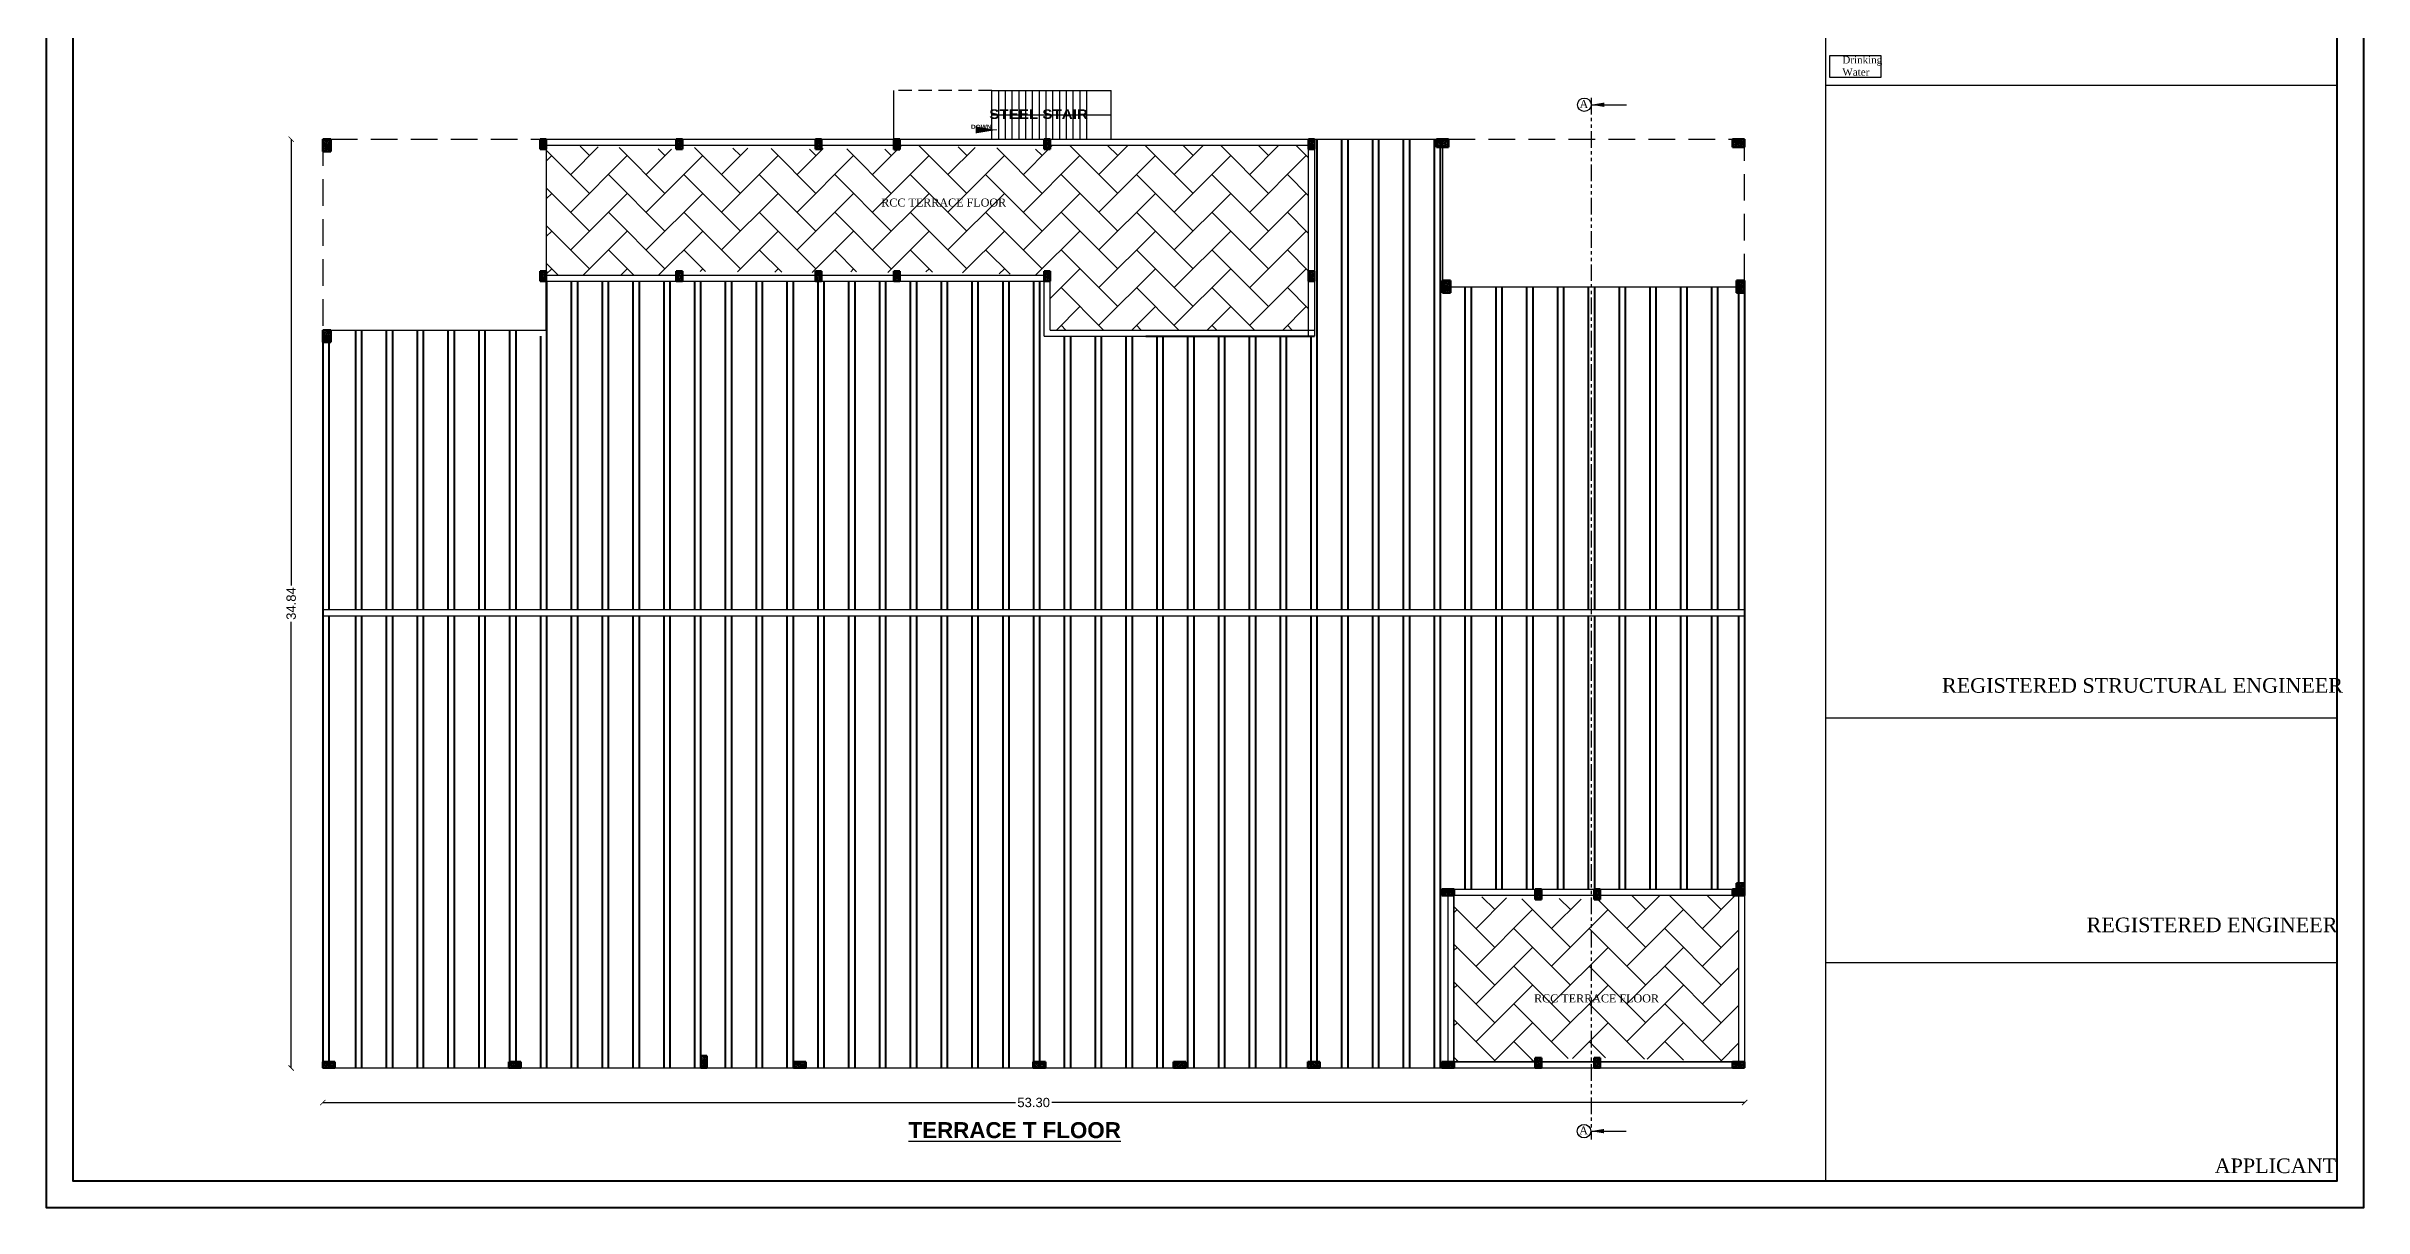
# Model space of a CAD drawing. Header units: metres. Extents: x 7359 to 7957, y 2407 to 2751.
# Drawn here: x 7762.9 to 7849.7, y 2443.1 to 2486.7 of the extents above; entities that cross this region are included whole.
import ezdxf
from ezdxf.enums import TextEntityAlignment as Align

# ---------------------------------------------------------------- set-up
doc = ezdxf.new("R2010")
doc.units = ezdxf.units.M
doc.header["$MEASUREMENT"] = 0
doc.linetypes.add('DASHED2', pattern=[0.375, 0.25, -0.125])
doc.linetypes.add('PHANTOM2', pattern=[1.25, 0.625, -0.125, 0.125, -0.125, 0.125, -0.125])
doc.layers.add('col', color=50, linetype='Continuous', lineweight=50)
doc.layers.add('Text', color=7, linetype='Continuous', lineweight=9)
doc.layers.add('DIM', color=41, linetype='Continuous')
doc.layers.add('Grid Lines', color=8, linetype='Continuous')
doc.styles.add('SASI', font='romans.shx', dxfattribs={"height": 2})
doc.styles.get("Standard").update_dxf_attribs({"font": 'arial.ttf', "height": 0.35})
doc.styles.add('TI', font='ariblk.ttf', dxfattribs={"height": 9})
doc.dimstyles.new('Copy(2) of Standard', dxfattribs={"dimtxt": 0.3, "dimasz": 0.2, "dimexe": 0.18, "dimexo": 0.0625, "dimgap": 0.09, "dimtad": 0, "dimzin": 0, "dimdsep": 46, "dimtxsty": 'Standard', "dimblk": 'ARCHTICK', "dimcen": 0.09, "dimse1": 1, "dimse2": 1, "dimclrd": 251, "dimclrt": 1, "dimadec": 0, "dimazin": 0, "dimtfac": 1, "dimtofl": 0, "dimtmove": 0, "dimatfit": 3, "dimfxl": 0, "dimtolj": 1, "dimtzin": 0, "dimarcsym": 0})
doc.dimstyles.new('SASI', dxfattribs={"dimtxt": 4, "dimasz": 0.796875, "dimexe": 0, "dimexo": 0, "dimgap": 1, "dimtad": 1, "dimdec": 1, "dimzin": 3, "dimdsep": 46, "dimlunit": 4, "dimtxsty": 'SASI', "dimblk": 'SASI', "dimcen": 0.09, "dimse1": 1, "dimse2": 1, "dimclrd": 256, "dimclre": 256, "dimclrt": 4, "dimadec": 0, "dimazin": 0, "dimtfac": 1, "dimtdec": 1, "dimtofl": 0, "dimtmove": 0, "dimatfit": 3, "dimfxl": 0, "dimtolj": 1, "dimtzin": 0, "dimlwd": 0, "dimlwe": 5, "dimarcsym": 0})
pattern_1 = [(45, (-5171.6834, -1336.4887), (0, 1.41421356), [3, -1]), (135, (-5170.9763, -1335.7816), (1e-16, 1.41421356), [3, -1])]
pattern_2 = [(50, (0, 0), (1.434520365, -0.12550427), [0.15, -1.65]), (355, (0, 0), (-0.277502667, 1.504384267), [0.12, -1.32]), (100.4514, (0.1195, -0.0105), (1.157018763, 1.378879084), [0.12748038, -1.402284224]), (46.1842, (0, 0.4), (2.134482097, -0.33103803), [0.225, -2.475]), (96.6356, (0.1779, 0.3724), (1.86932541, 1.94823574), [0.191220576, -2.103426]), (351.1842, (0, 0.4), (1.86932389, 1.9482372), [0.18, -1.98]), (21, (0.2, 0.3), (1.193814104, -0.805237781), [0.15, -1.65]), (326, (0.2, 0.3), (0.486630664, 1.45030009), [0.12, -1.32]), (71.4514, (0.2995, 0.2329), (1.680445257, 0.645060993), [0.12748038, -1.402284224]), (37.5, (0, 0), (0.0243197106, 0.6657877077), [0, -1.304, 0, -1.34, 0, -1.325]), (7.5, (0, 0), (0.526139075, 0.788823424), [0, -0.764, 0, -1.274, 0, -0.505]), (327.5, (-0.446, 0), (1.0676448723, -0.0451097435), [0, -0.5, 0, -1.56, 0, -2.07]), (317.5, (-0.646, 0), (1.166372339, 0.200209965), [0, -0.65, 0, -1.036, 0, -1.47])]

# ---------------------------------------------------------------- blocks, each defined once
blk = doc.blocks.new('A$C758114C4')
at = {"layer": 'DIM'}
blk.add_line((0, 2.79), (5.59, 2.79), dxfattribs=at)
at = {"layer": 'DIM', "const_width": 0.219}
for points in [[(2.79, 5.59), (2.79, 0)], [(0.74, 0.9), (4.85, 4.69)]]:
    blk.add_lwpolyline(points, dxfattribs=at)
blk = doc.blocks.new('SASI')
at = {"layer": 'Text'}
blk.add_blockref('A$C758114C4', (-2.79, -2.79), dxfattribs=at)
blk = doc.blocks.new('HYHYHY')
at = {"layer": 'Grid Lines', "ltscale": 10}
h = blk.add_hatch(dxfattribs=at)
h.set_pattern_fill('AR-CONC', color=256, scale=0.2, style=0)
h.set_pattern_definition(pattern_2)
h.paths.add_polyline_path([(102189.4, -26447.3), (102180.4, -26447.3), (102180.4, -26465.3), (102189.4, -26465.3)])
at = {"layer": 'col', "ltscale": 10}
for p, q in [((102180.4, -26447.3), (102189.4, -26447.3)), ((102180.4, -26465.3), (102180.4, -26447.3)), ((102189.4, -26465.3), (102180.4, -26465.3)), ((102189.4, -26447.3), (102189.4, -26465.3))]:
    blk.add_line(p, q, dxfattribs=at)
blk = doc.blocks.new('BH')
at = {"layer": 'Grid Lines', "ltscale": 10}
h = blk.add_hatch(dxfattribs=at)
h.set_pattern_fill('AR-CONC', color=256, scale=0.2, style=0)
h.set_pattern_definition(pattern_2)
h.paths.add_polyline_path([(102359.5, -25291.1), (102350.5, -25291.1), (102350.5, -25306.1), (102359.5, -25306.1)])
at = {"layer": 'col', "ltscale": 10}
for p, q in [((102350.5, -25291.1), (102359.5, -25291.1)), ((102350.5, -25306.1), (102350.5, -25291.1)), ((102359.5, -25306.1), (102350.5, -25306.1)), ((102359.5, -25291.1), (102359.5, -25306.1))]:
    blk.add_line(p, q, dxfattribs=at)
blk = doc.blocks.new('DDF')
at = {"layer": 'Grid Lines', "ltscale": 10}
h = blk.add_hatch(dxfattribs=at)
h.set_pattern_fill('AR-CONC', color=256, scale=0.2, style=0)
h.set_pattern_definition([(50, (-951.191, -188.8332), (1.434520365, -0.12550427), [0.15, -1.65]), (355, (-951.191, -188.8332), (-0.277502667, 1.504384267), [0.12, -1.32]), (100.4514, (-951.0714, -188.8436), (1.157018763, 1.378879084), [0.12748038, -1.402284224]), (46.1842, (-951.191, -188.4332), (2.134482097, -0.33103803), [0.225, -2.475]), (96.6356, (-951.013, -188.4608), (1.86932541, 1.94823574), [0.191220576, -2.103426]), (351.1842, (-951.191, -188.4332), (1.86932389, 1.9482372), [0.18, -1.98]), (21, (-950.991, -188.5332), (1.193814104, -0.805237781), [0.15, -1.65]), (326, (-950.991, -188.5332), (0.486630664, 1.45030009), [0.12, -1.32]), (71.4514, (-950.8915, -188.6003), (1.680445257, 0.645060993), [0.12748038, -1.402284224]), (37.5, (-951.191, -188.8332), (0.0243197106, 0.6657877077), [0, -1.304, 0, -1.34, 0, -1.325]), (7.5, (-951.191, -188.8332), (0.526139075, 0.788823424), [0, -0.764, 0, -1.274, 0, -0.505]), (327.5, (-951.637, -188.8332), (1.0676448723, -0.0451097435), [0, -0.5, 0, -1.56, 0, -2.07]), (317.5, (-951.837, -188.8332), (1.166372339, 0.200209965), [0, -0.65, 0, -1.036, 0, -1.47])])
h.paths.add_polyline_path([(101845.2, -25573.2), (101833.2, -25573.2), (101833.2, -25582.2), (101845.2, -25582.2)])
h.paths.add_polyline_path([(101845.2, -25564.2), (101833.2, -25564.2), (101833.2, -25573.2), (101845.2, -25573.2)])
at = {"layer": 'col', "ltscale": 10}
for p, q in [((101833.2, -25564.2), (101845.2, -25564.2)), ((101833.2, -25582.2), (101833.2, -25564.2)), ((101845.2, -25582.2), (101833.2, -25582.2)), ((101845.2, -25564.2), (101845.2, -25582.2))]:
    blk.add_line(p, q, dxfattribs=at)
blk = doc.blocks.new('_ArchTick')
at = {"color": 0, "linetype": 'ByBlock', "const_width": 0.15}
blk.add_lwpolyline([(-0.5, -0.5), (0.5, 0.5)], dxfattribs=at)
blk = doc.blocks.new('*D384')
at = {"color": 251, "lineweight": -2}
for p, q in [((7772.037, 2483.215), (7772.037, 2466.474)), ((7772.037, 2448.373), (7772.037, 2465.114))]:
    blk.add_line(p, q, dxfattribs=at)
at = {"layer": 'Defpoints', "color": 0}
for p in [(7773.218, 2483.215), (7772.037, 2448.373), (7773.218, 2448.373)]:
    blk.add_point(p, dxfattribs=at)
at = {"color": 251, "lineweight": -2, "xscale": 0.2, "yscale": 0.2, "zscale": 0.2}
for p, rotation in [((7772.037, 2483.215), 90), ((7772.037, 2448.373), 270)]:
    blk.add_blockref('_ArchTick', p, dxfattribs=dict(at, rotation=rotation))
at = {"color": 1, "insert": (7772.037, 2465.794), "char_height": 0.35, "attachment_point": 5, "rotation": 90}
blk.add_mtext('\\A1;34.84', dxfattribs=at)
blk = doc.blocks.new('*D385')
at = {"color": 251, "lineweight": -2}
for p, q in [((7773.218, 2447.076), (7799.19, 2447.076)), ((7826.522, 2447.076), (7800.55, 2447.076))]:
    blk.add_line(p, q, dxfattribs=at)
at = {"layer": 'Defpoints', "color": 0}
for p in [(7773.218, 2448.373), (7826.522, 2448.373), (7826.522, 2447.076)]:
    blk.add_point(p, dxfattribs=at)
at = {"color": 251, "lineweight": -2, "xscale": 0.2, "yscale": 0.2, "zscale": 0.2, "rotation": 180}
blk.add_blockref('_ArchTick', (7773.218, 2447.076), dxfattribs=at)
at = {"color": 251, "lineweight": -2, "xscale": 0.2, "yscale": 0.2, "zscale": 0.2}
blk.add_blockref('_ArchTick', (7826.522, 2447.076), dxfattribs=at)
at = {"color": 1, "insert": (7799.87, 2447.076), "char_height": 0.35, "attachment_point": 5}
blk.add_mtext('\\A1;53.30', dxfattribs=at)
blk = doc.blocks.new('A$C4F610507')
blk.add_lwpolyline([(0, 0.03), (4.11, 0.03), (4.11, 1.74), (0, 1.74)], close=True)

msp = doc.modelspace()

# ---------------------------------------------------------------- hatches: boundary and pattern name
h = msp.add_hatch()
h.set_pattern_fill('AR-HBONE', color=256, scale=0.25)
h.set_pattern_definition(pattern_1)
h.paths.add_polyline_path([(7791.69262, 2478.26299), (7791.92117, 2478.26299), (7794.62571, 2478.2136), (7794.62571, 2478.26299), (7794.85426, 2478.26299), (7800.26335, 2478.11063), (7800.26335, 2478.26299), (7800.49335, 2478.26299), (7800.49335, 2476.0551), (7810.16586, 2476.0551), (7810.16586, 2482.98642), (7800.4919, 2482.98642), (7800.4919, 2482.83405), (7800.26335, 2482.83405), (7794.85426, 2482.98642), (7794.85426, 2482.83338), (7794.62571, 2482.83338), (7791.92117, 2482.86515), (7791.92117, 2482.83405), (7791.69262, 2482.83405), (7786.70255, 2482.90937), (7786.70255, 2482.83405), (7786.47399, 2482.83405), (7781.5982, 2482.98642), (7781.5982, 2482.83405), (7781.5982, 2478.11063), (7786.47399, 2478.11063), (7786.47399, 2478.26299), (7786.70255, 2478.26299), (7791.69262, 2478.20693)])
h.paths.add_polyline_path([(7794.0204, 2480.51598), (7798.86311, 2480.51598), (7798.86311, 2481.15653), (7794.0204, 2481.15653)], flags=24)
h = msp.add_hatch()
h.set_pattern_fill('AR-HBONE', color=256, scale=0.25)
h.set_pattern_definition(pattern_1)
h.paths.add_polyline_path([(7821.11244, 2454.84903), (7821.11244, 2454.69666), (7820.88389, 2454.69666), (7818.9031, 2454.75407), (7818.9031, 2454.69666), (7818.67455, 2454.69666), (7815.62718, 2454.84903), (7815.62718, 2448.60192), (7818.67455, 2448.60192), (7818.67455, 2448.75429), (7818.9031, 2448.75429), (7820.88389, 2448.71344), (7820.88389, 2448.75429), (7821.11244, 2448.75429), (7826.29297, 2448.60192), (7826.29297, 2454.84903)])
h.paths.add_polyline_path([(7818.49387, 2450.66228), (7823.33659, 2450.66228), (7823.33659, 2451.30283), (7818.49387, 2451.30283)], flags=24)

# ---------------------------------------------------------------- linework, layer by layer
for p, q in [((7829.5488, 2525.13212), (7829.5488, 2444.13212)), ((7829.5488, 2525.13212), (7829.5488, 2454.84326)), ((7829.5488, 2485.23846), (7848.72809, 2485.23846)), ((7773.21793, 2483.21497), (7773.44648, 2483.21497)), ((7781.36965, 2483.21497), (7794.85425, 2483.21497)), ((7781.5982, 2482.98642), (7794.85425, 2482.98642)), ((7781.5982, 2482.98642), (7781.5982, 2478.11063)), ((7794.85425, 2483.21497), (7800.4919, 2483.21497)), ((7794.85425, 2483.21497), (7794.85425, 2482.98642)), ((7794.85425, 2482.98642), (7800.26335, 2482.98642)), ((7810.16586, 2482.98642), (7810.16586, 2475.8251)), ((7810.1673, 2483.21497), (7815.42402, 2483.21497)), ((7810.39586, 2482.98642), (7810.39586, 2475.8251)), ((7815.19547, 2482.98642), (7815.19547, 2477.67891)), ((7815.42402, 2483.21497), (7815.42402, 2482.98642)), ((7781.5982, 2478.11063), (7800.26335, 2478.11063)), ((7781.5982, 2477.88207), (7800.26335, 2477.88207)), ((7781.5982, 2476.05365), (7781.5982, 2477.88207)), ((7800.26335, 2475.8251), (7800.26335, 2477.88207)), ((7800.49335, 2476.0551), (7800.49335, 2477.88207)), ((7815.19547, 2477.67891), (7826.52153, 2477.67891)), ((7826.52153, 2477.90747), (7826.52153, 2477.67891)), ((7773.21793, 2476.05365), (7781.5982, 2476.05365)), ((7800.26335, 2475.8251), (7810.39586, 2475.8251)), ((7800.49335, 2476.0551), (7810.39586, 2476.0551)), ((7773.21793, 2465.56706), (7826.52153, 2465.56706)), ((7773.21793, 2465.33706), (7826.52153, 2465.33706)), ((7829.5488, 2461.50954), (7848.72809, 2461.50954)), ((7815.62718, 2455.07903), (7818.65094, 2455.07903)), ((7818.87949, 2455.07903), (7826.52153, 2455.07903)), ((7826.52153, 2455.07758), (7826.52153, 2454.84903)), ((7815.39862, 2454.84903), (7815.39862, 2448.37336)), ((7815.62718, 2454.84903), (7818.65094, 2454.84903)), ((7815.62718, 2454.84903), (7815.62718, 2448.60192)), ((7818.87949, 2454.84903), (7826.52153, 2454.84903)), ((7826.29297, 2454.84903), (7826.29297, 2448.60192)), ((7826.29297, 2454.84903), (7826.52153, 2454.84903)), ((7826.29297, 2454.84903), (7826.52153, 2454.84903)), ((7826.52153, 2454.84903), (7826.52153, 2448.37336)), ((7815.62718, 2453.68722), (7815.62718, 2453.43962)), ((7829.5488, 2452.33115), (7848.72809, 2452.33115)), ((7815.39862, 2448.37336), (7826.52153, 2448.37336)), ((7815.62718, 2448.60192), (7818.67455, 2448.60192)), ((7818.9031, 2448.60192), (7820.88389, 2448.60192)), ((7821.11244, 2448.60192), (7826.29297, 2448.60192))]:
    msp.add_line(p, q)
at = {"linetype": 'DASHED2', "ltscale": 2}
for p in [(7798.30795, 2485.04339), (7794.62571, 2483.21497)]:
    msp.add_line(p, (7794.62571, 2485.04339), dxfattribs=at)
at = {"linetype": 'Continuous', "ltscale": 4}
for p, q in [((7794.62571, 2483.21497), (7794.62571, 2484.99261)), ((7798.30795, 2485.04339), (7802.77743, 2485.04339)), ((7798.30795, 2484.12918), (7798.30795, 2485.04339)), ((7798.5619, 2484.12918), (7798.5619, 2485.04339)), ((7798.81585, 2484.12918), (7798.81585, 2485.04339)), ((7799.06979, 2484.12918), (7799.06979, 2485.04339)), ((7799.32374, 2484.12918), (7799.32374, 2485.04339)), ((7799.57769, 2484.12918), (7799.57769, 2485.04339)), ((7799.83164, 2484.12918), (7799.83164, 2485.04339)), ((7800.08558, 2484.12918), (7800.08558, 2485.04339)), ((7800.33953, 2484.12918), (7800.33953, 2485.04339)), ((7800.59348, 2484.12918), (7800.59348, 2485.04339)), ((7800.84743, 2484.12918), (7800.84743, 2485.04339)), ((7801.10137, 2484.12918), (7801.10137, 2485.04339)), ((7801.35532, 2484.12918), (7801.35532, 2485.04339)), ((7801.60927, 2484.12918), (7801.60927, 2485.04339)), ((7801.86322, 2484.12918), (7801.86322, 2485.04339)), ((7802.77743, 2483.21522), (7802.77743, 2485.04339)), ((7798.30795, 2484.12918), (7802.77743, 2484.12918)), ((7798.30795, 2483.21497), (7798.30795, 2484.12918)), ((7798.5619, 2483.21497), (7798.5619, 2484.12918)), ((7798.81585, 2483.21497), (7798.81585, 2484.12918)), ((7799.06979, 2483.21497), (7799.06979, 2484.12918)), ((7799.32374, 2483.21497), (7799.32374, 2484.12918)), ((7799.57769, 2483.21497), (7799.57769, 2484.12918)), ((7799.83164, 2483.21497), (7799.83164, 2484.12918)), ((7800.08558, 2483.21497), (7800.08558, 2484.12918)), ((7800.33953, 2483.21497), (7800.33953, 2484.12918)), ((7800.59348, 2483.21497), (7800.59348, 2484.12918)), ((7800.84743, 2483.21497), (7800.84743, 2484.12918)), ((7801.10137, 2483.21497), (7801.10137, 2484.12918)), ((7801.35532, 2483.21497), (7801.35532, 2484.12918)), ((7801.60927, 2483.21497), (7801.60927, 2484.12918)), ((7801.86322, 2483.21497), (7801.86322, 2484.12918)), ((7794.85426, 2483.21473), (7794.85425, 2483.21473)), ((7800.4919, 2483.21497), (7810.1673, 2483.21497)), ((7800.4919, 2482.98642), (7810.1673, 2482.98642)), ((7773.21793, 2448.37336), (7815.39862, 2448.37336))]:
    msp.add_line(p, q, dxfattribs=at)
at = {"linetype": 'PHANTOM2'}
msp.add_line((7820.76485, 2484.76883), (7820.76485, 2445.69444), dxfattribs=at)
at = {"linetype": 'DASHED2', "ltscale": 4}
for p, q in [((7773.21793, 2483.21497), (7773.21793, 2475.8251)), ((7773.52267, 2483.21497), (7781.36965, 2483.21497)), ((7815.42402, 2483.21497), (7826.52153, 2483.21497)), ((7826.52153, 2477.90747), (7826.52153, 2483.21497))]:
    msp.add_line(p, q, dxfattribs=at)
at = {"lineweight": 40}
for p, q in [((7810.49108, 2483.21497), (7810.49108, 2465.56706)), ((7811.41634, 2483.21497), (7811.41634, 2465.56706)), ((7811.64634, 2483.21497), (7811.64634, 2465.56706)), ((7812.57161, 2483.21497), (7812.57161, 2465.56706)), ((7812.80161, 2483.21497), (7812.80161, 2465.56706)), ((7813.72687, 2483.21497), (7813.72687, 2465.56706)), ((7813.95687, 2483.21497), (7813.95687, 2465.56706)), ((7814.88213, 2483.21497), (7814.88213, 2465.56706)), ((7815.11213, 2483.21497), (7815.11213, 2465.56706)), ((7781.60951, 2477.88207), (7781.60951, 2465.56706)), ((7782.53477, 2477.88207), (7782.53477, 2465.56706)), ((7782.76477, 2477.88207), (7782.76477, 2465.56706)), ((7783.69003, 2477.88207), (7783.69003, 2465.56706)), ((7783.92003, 2477.88207), (7783.92003, 2465.56706)), ((7784.8453, 2477.88207), (7784.8453, 2465.56706)), ((7785.0753, 2477.88207), (7785.0753, 2465.56706)), ((7786.00056, 2477.88207), (7786.00056, 2465.56706)), ((7786.23056, 2477.88207), (7786.23056, 2465.56706)), ((7787.15582, 2477.88207), (7787.15582, 2465.56706)), ((7787.38582, 2477.88207), (7787.38582, 2465.56706)), ((7788.31108, 2477.88207), (7788.31108, 2465.56706)), ((7788.54108, 2477.88207), (7788.54108, 2465.56706)), ((7789.46635, 2477.88207), (7789.46635, 2465.56706)), ((7789.69635, 2477.88207), (7789.69635, 2465.56706)), ((7790.62161, 2477.88207), (7790.62161, 2465.56706)), ((7790.85161, 2477.88207), (7790.85161, 2465.56706)), ((7791.77687, 2477.88207), (7791.77687, 2465.56706)), ((7792.00687, 2477.88207), (7792.00687, 2465.56706)), ((7792.93214, 2477.88207), (7792.93214, 2465.56706)), ((7793.16214, 2477.88207), (7793.16214, 2465.56706)), ((7794.0874, 2477.88207), (7794.0874, 2465.56706)), ((7794.3174, 2477.88207), (7794.3174, 2465.56706)), ((7795.24266, 2477.88207), (7795.24266, 2465.56706)), ((7795.47266, 2477.88207), (7795.47266, 2465.56706)), ((7796.39793, 2477.88207), (7796.39793, 2465.56706)), ((7796.62793, 2477.88207), (7796.62793, 2465.56706)), ((7797.55319, 2477.88207), (7797.55319, 2465.56706)), ((7797.78319, 2477.88207), (7797.78319, 2465.56706)), ((7798.70845, 2477.88207), (7798.70845, 2465.56706)), ((7798.93845, 2477.88207), (7798.93845, 2465.56706)), ((7799.86371, 2477.88207), (7799.86371, 2465.56706)), ((7800.09371, 2477.88207), (7800.09371, 2465.56706)), ((7816.03739, 2477.67891), (7816.03739, 2465.56706)), ((7816.26739, 2477.67891), (7816.26739, 2465.56706)), ((7817.19266, 2477.67891), (7817.19266, 2465.56706)), ((7817.42266, 2477.67891), (7817.42266, 2465.56706)), ((7818.34792, 2477.67891), (7818.34792, 2465.56706)), ((7818.57792, 2477.67891), (7818.57792, 2465.56706)), ((7819.50318, 2477.67891), (7819.50318, 2465.56706)), ((7819.73318, 2477.67891), (7819.73318, 2465.56706)), ((7820.65845, 2477.67891), (7820.65845, 2465.56706)), ((7820.88845, 2477.67891), (7820.88845, 2465.56706)), ((7821.81371, 2477.67891), (7821.81371, 2465.56706)), ((7822.04371, 2477.67891), (7822.04371, 2465.56706)), ((7822.96897, 2477.67891), (7822.96897, 2465.56706)), ((7823.19897, 2477.67891), (7823.19897, 2465.56706)), ((7824.12423, 2477.67891), (7824.12423, 2465.56706)), ((7824.35423, 2477.67891), (7824.35423, 2465.56706)), ((7825.2795, 2477.67891), (7825.2795, 2465.56706)), ((7825.5095, 2477.67891), (7825.5095, 2465.56706)), ((7826.29153, 2477.67891), (7826.29153, 2465.56706)), ((7826.52153, 2477.67891), (7826.52153, 2455.07758)), ((7773.21793, 2475.8251), (7773.21793, 2455.07903)), ((7773.44793, 2475.8251), (7773.44793, 2465.56706)), ((7774.44793, 2476.05365), (7774.44793, 2465.56706)), ((7774.67793, 2476.05365), (7774.67793, 2465.56706)), ((7775.60319, 2476.05365), (7775.60319, 2465.56706)), ((7775.83319, 2476.05365), (7775.83319, 2465.56706)), ((7776.75846, 2476.05365), (7776.75846, 2465.56706)), ((7776.98846, 2476.05365), (7776.98846, 2465.56706)), ((7777.91372, 2476.05365), (7777.91372, 2465.56706)), ((7778.14372, 2476.05365), (7778.14372, 2465.56706)), ((7779.06898, 2476.05365), (7779.06898, 2465.56706)), ((7779.29898, 2476.05365), (7779.29898, 2465.56706)), ((7780.22424, 2476.05365), (7780.22424, 2465.56706)), ((7780.45424, 2476.05365), (7780.45424, 2465.56706)), ((7781.37951, 2475.8251), (7781.37951, 2465.56706)), ((7801.01898, 2475.8251), (7801.01898, 2465.56706)), ((7801.24898, 2475.8251), (7801.24898, 2465.56706)), ((7802.17424, 2475.8251), (7802.17424, 2465.56706)), ((7802.40424, 2475.8251), (7802.40424, 2465.56706)), ((7803.3295, 2475.8251), (7803.3295, 2465.56706)), ((7803.5595, 2475.8251), (7803.5595, 2465.56706)), ((7804.07256, 2475.8251), (7810.39586, 2475.8251)), ((7804.48477, 2475.8251), (7804.48477, 2465.56706)), ((7804.71477, 2475.8251), (7804.71477, 2465.56706)), ((7805.64003, 2475.8251), (7805.64003, 2465.56706)), ((7805.87003, 2475.8251), (7805.87003, 2465.56706)), ((7806.79529, 2475.8251), (7806.79529, 2465.56706)), ((7807.02529, 2475.8251), (7807.02529, 2465.56706)), ((7807.95055, 2475.8251), (7807.95055, 2465.56706)), ((7808.18055, 2475.8251), (7808.18055, 2465.56706)), ((7809.10582, 2475.8251), (7809.10582, 2465.56706)), ((7809.33582, 2475.8251), (7809.33582, 2465.56706)), ((7810.26108, 2475.8251), (7810.26108, 2465.56706)), ((7773.44793, 2465.33706), (7773.44793, 2448.37336)), ((7774.44793, 2465.33706), (7774.44793, 2448.37336)), ((7774.67793, 2465.33706), (7774.67793, 2448.37336)), ((7775.60319, 2465.33706), (7775.60319, 2448.37336)), ((7775.83319, 2465.33706), (7775.83319, 2448.37336)), ((7776.75846, 2465.33706), (7776.75846, 2448.37336)), ((7776.98846, 2465.33706), (7776.98846, 2448.37336)), ((7777.91372, 2465.33706), (7777.91372, 2448.37336)), ((7778.14372, 2465.33706), (7778.14372, 2448.37336)), ((7779.06898, 2465.33706), (7779.06898, 2448.37336)), ((7779.29898, 2465.33706), (7779.29898, 2448.37336)), ((7780.22424, 2465.33706), (7780.22424, 2448.37336)), ((7780.45424, 2465.33706), (7780.45424, 2448.37336)), ((7781.37951, 2465.33706), (7781.37951, 2448.37336)), ((7781.60951, 2465.33706), (7781.60951, 2448.37336)), ((7782.53477, 2465.33706), (7782.53477, 2448.37336)), ((7782.76477, 2465.33706), (7782.76477, 2448.37336)), ((7783.69003, 2465.33706), (7783.69003, 2448.37336)), ((7783.92003, 2465.33706), (7783.92003, 2448.37336)), ((7784.8453, 2465.33706), (7784.8453, 2448.37336)), ((7785.0753, 2465.33706), (7785.0753, 2448.37336)), ((7786.00056, 2465.33706), (7786.00056, 2448.37336)), ((7786.23056, 2465.33706), (7786.23056, 2448.37336)), ((7787.15582, 2465.33706), (7787.15582, 2448.37336)), ((7787.38582, 2465.33706), (7787.38582, 2448.37336)), ((7788.31108, 2465.33706), (7788.31108, 2448.37336)), ((7788.54108, 2465.33706), (7788.54108, 2448.37336)), ((7789.46635, 2465.33706), (7789.46635, 2448.37336)), ((7789.69635, 2465.33706), (7789.69635, 2448.37336)), ((7790.62161, 2465.33706), (7790.62161, 2448.37336)), ((7790.85161, 2465.33706), (7790.85161, 2448.37336)), ((7791.77687, 2465.33706), (7791.77687, 2448.37336)), ((7792.00687, 2465.33706), (7792.00687, 2448.37336)), ((7792.93214, 2465.33706), (7792.93214, 2448.37336)), ((7793.16214, 2465.33706), (7793.16214, 2448.37336)), ((7794.0874, 2465.33706), (7794.0874, 2448.37336)), ((7794.3174, 2465.33706), (7794.3174, 2448.37336)), ((7795.24266, 2465.33706), (7795.24266, 2448.37336)), ((7795.47266, 2465.33706), (7795.47266, 2448.37336)), ((7796.39793, 2465.33706), (7796.39793, 2448.37336)), ((7796.62793, 2465.33706), (7796.62793, 2448.37336)), ((7797.55319, 2465.33706), (7797.55319, 2448.37336)), ((7797.78319, 2465.33706), (7797.78319, 2448.37336)), ((7798.70845, 2465.33706), (7798.70845, 2448.37336)), ((7798.93845, 2465.33706), (7798.93845, 2448.37336)), ((7799.86371, 2465.33706), (7799.86371, 2448.37336)), ((7800.09371, 2465.33706), (7800.09371, 2448.37336)), ((7801.01898, 2465.33706), (7801.01898, 2448.37336)), ((7801.24898, 2465.33706), (7801.24898, 2448.37336)), ((7802.17424, 2465.33706), (7802.17424, 2448.37336)), ((7802.40424, 2465.33706), (7802.40424, 2448.37336)), ((7803.3295, 2465.33706), (7803.3295, 2448.37336)), ((7803.5595, 2465.33706), (7803.5595, 2448.37336)), ((7804.48477, 2465.33706), (7804.48477, 2448.37336)), ((7804.71477, 2465.33706), (7804.71477, 2448.37336)), ((7805.64003, 2465.33706), (7805.64003, 2448.37336)), ((7805.87003, 2465.33706), (7805.87003, 2448.37336)), ((7806.79529, 2465.33706), (7806.79529, 2448.37336)), ((7807.02529, 2465.33706), (7807.02529, 2448.37336)), ((7807.95055, 2465.33706), (7807.95055, 2448.37336)), ((7808.18055, 2465.33706), (7808.18055, 2448.37336)), ((7809.10582, 2465.33706), (7809.10582, 2448.37336)), ((7809.33582, 2465.33706), (7809.33582, 2448.37336)), ((7810.26108, 2465.33706), (7810.26108, 2448.37336)), ((7810.49108, 2465.33706), (7810.49108, 2448.37336)), ((7811.41634, 2465.33706), (7811.41634, 2448.37336)), ((7811.64634, 2465.33706), (7811.64634, 2448.37336)), ((7812.57161, 2465.33706), (7812.57161, 2448.37336)), ((7812.80161, 2465.33706), (7812.80161, 2448.37336)), ((7813.72687, 2465.33706), (7813.72687, 2448.37336)), ((7813.95687, 2465.33706), (7813.95687, 2448.37336)), ((7814.88213, 2465.33706), (7814.88213, 2448.37336)), ((7815.11213, 2465.33706), (7815.11213, 2448.37336)), ((7816.03739, 2465.33706), (7816.03739, 2455.07903)), ((7816.26739, 2465.33706), (7816.26739, 2455.07903)), ((7817.19266, 2465.33706), (7817.19266, 2455.07903)), ((7817.42266, 2465.33706), (7817.42266, 2455.07903)), ((7818.34792, 2465.33706), (7818.34792, 2455.07903)), ((7818.57792, 2465.33706), (7818.57792, 2455.07903)), ((7819.50318, 2465.33706), (7819.50318, 2455.07903)), ((7819.73318, 2465.33706), (7819.73318, 2455.07903)), ((7820.65845, 2465.33706), (7820.65845, 2455.07903)), ((7820.88845, 2465.33706), (7820.88845, 2455.07903)), ((7821.81371, 2465.33706), (7821.81371, 2455.07903)), ((7822.04371, 2465.33706), (7822.04371, 2455.07903)), ((7822.96897, 2465.33706), (7822.96897, 2455.07903)), ((7823.19897, 2465.33706), (7823.19897, 2455.07903)), ((7824.12423, 2465.33706), (7824.12423, 2455.07903)), ((7824.35423, 2465.33706), (7824.35423, 2455.07903)), ((7825.2795, 2465.33706), (7825.2795, 2455.07903)), ((7825.5095, 2465.33706), (7825.5095, 2455.07903)), ((7826.29153, 2465.33706), (7826.29153, 2455.07758)), ((7773.21793, 2455.07758), (7773.21793, 2448.37192))]:
    msp.add_line(p, q, dxfattribs=at)
for points in [[(7849.72809, 2526.13212), (7849.72809, 2443.13212), (7762.85815, 2443.13212), (7762.85815, 2526.13212)], [(7848.72809, 2525.13212), (7848.72809, 2444.13212), (7763.85815, 2444.13212), (7763.85815, 2525.13212)]]:
    msp.add_lwpolyline(points, close=True, dxfattribs=at)
msp.add_lwpolyline([(7815.62718, 2454.84903), (7826.29297, 2454.84903), (7826.29297, 2448.60192), (7815.62718, 2448.60192)], close=True)
for centre in [(7820.51198, 2484.50513), (7820.50098, 2446.00364)]:
    msp.add_circle(centre, 0.25287)

# ---------------------------------------------------------------- block references
for name, p, xscale, yscale, zscale, rotation in [('A$C4F610507', (7831.63638, 2486.35549), 0.4709200907946979, 0.4709200907946979, 0.4709200907946979, 180), ('DDF', (8464.61974, 5069.2447), 0.0253947581084112, 0.0253947581084112, 0.0253947581084112, 270), ('DDF', (8475.71725, 5069.2447), 0.0253947581084112, 0.0253947581084112, 0.0253947581084112, 270), ('DDF', (10359.55239, 1826.40082), 0.0253947581084112, 0.0253947581084112, 0.0253947581084112, 180), ('HYHYHY', (8487.25071, 5049.92398), 0.0253947581084112, 0.0253947581084112, 0.0253947581084112, 270), ('HYHYHY', (8498.14506, 5049.92398), 0.0253947581084112, 0.0253947581084112, 0.0253947581084112, 270), ('HYHYHY', (8445.2997, 5043.45297), 0.0253948036308471, 0.0253948036308471, 0.0253948036308471, 270), ('HYHYHY', (8452.27057, 5043.45297), 0.0253948036308471, 0.0253948036308471, 0.0253948036308471, 270), ('HYHYHY', (10382.46776, 1776.74863), 0.0253948036308471, 0.0253948036308471, 0.0253948036308471, 180), ('HYHYHY', (8462.94909, 5043.45298), 0.0253948036308471, 0.0253948036308471, 0.0253948036308471, 270), ('HYHYHY', (8471.93885, 5043.45298), 0.0253948036308471, 0.0253948036308471, 0.0253948036308471, 270), ('HYHYHY', (8477.19557, 5043.45297), 0.0253948036308471, 0.0253948036308471, 0.0253948036308471, 270), ('HYHYHY', (8482.22374, 5043.45297), 0.0253948036308471, 0.0253948036308471, 0.0253948036308471, 270), ('HYHYHY', (8487.25071, 5043.44832), 0.0253947581084112, 0.0253947581084112, 0.0253947581084112, 270), ('HYHYHY', (8487.25191, 5043.45297), 0.0253948036308471, 0.0253948036308471, 0.0253948036308471, 270), ('HYHYHY', (8498.14506, 5043.44832), 0.0253947581084112, 0.0253947581084112, 0.0253947581084112, 270)]:
    msp.add_blockref(name, p, dxfattribs=dict(xscale=xscale, yscale=yscale, zscale=zscale, rotation=rotation))
at = {"xscale": 0.0253947581084112, "yscale": 0.0253947581084112, "zscale": 0.0253947581084112}
for name, p in [('DDF', (5187.18821, 3132.4107)), ('BH', (5182.20321, 3125.47562)), ('BH', (5187.30755, 3125.47562)), ('BH', (5192.52618, 3125.47562)), ('BH', (5195.45927, 3125.47495)), ('BH', (5201.09691, 3125.47562)), ('BH', (5211.00086, 3125.47562)), ('BH', (5182.20321, 3120.52364)), ('BH', (5187.30755, 3120.52364)), ('BH', (5192.52618, 3120.52364)), ('BH', (5195.45927, 3120.52364)), ('BH', (5201.09691, 3120.52364)), ('BH', (5211.00086, 3120.52364)), ('DDF', (5229.16574, 3127.10319)), ('DDF', (5240.18707, 3127.10319)), ('BH', (5219.50811, 3097.33823)), ('BH', (5221.71745, 3097.33823)), ('DDF', (5240.18707, 3104.5044)), ('BH', (5219.50811, 3091.01494)), ('BH', (5221.71745, 3091.01494))]:
    msp.add_blockref(name, p, dxfattribs=at)

# ---------------------------------------------------------------- texts
at = {"style": 'TI'}
for s, height, p in [('DOWN', 0.152369, (7797.90659, 2483.60225)), ('STEEL STAIR', 0.3555266, (7800.05392, 2483.97541))]:
    msp.add_text(s, height=height, dxfattribs=at).set_placement(p, align=Align.CENTER)
at = {"attachment_point": 1}
for s, width, insert, char_height in [('{\\fTimes New Roman|b0|i0|c0|p18;Drinking \\PWater}', 0.9708327, (7830.1868, 2486.3273), 0.2739898), ('{\\fTimes New Roman|b0|i0|c0|p18;REGISTERED STRUCTURAL ENGINEER}', 14.7112476, (7833.92039, 2462.99658), 0.5479797), ('{\\fTimes New Roman|b0|i0|c0|p18;REGISTERED ENGINEER}', 9.20419, (7839.34355, 2454.01394), 0.5479797), ('{\\fTimes New Roman|b0|i0|c0|p18;APPLICANT}', 4.1512532, (7844.1425, 2444.97738), 0.5479797)]:
    msp.add_mtext_dynamic_manual_height_columns(s, width=width, gutter_width=0.9133, heights=[0], dxfattribs=dict(at, insert=insert, char_height=char_height))
at = {"char_height": 0.3, "attachment_point": 2, "style": 'TI'}
for s, insert, width in [('{\\fTimes New Roman|b0|i0|c0|p18;A}', (7820.49674, 2484.68382), 0.3179243), ('{\\fTimes New Roman|b0|i0|c0|p18; RCC TERRACE FLOOR}', (7796.44176, 2480.9868), 6.3873266), ('{\\fTimes New Roman|b0|i0|c0|p18; RCC TERRACE FLOOR}', (7820.91523, 2451.1331), 6.3873266), ('{\\fTimes New Roman|b0|i0|c0|p18;A}', (7820.48574, 2446.18233), 0.3179243)]:
    msp.add_mtext(s, dxfattribs=dict(at, insert=insert, width=width))
at = {"insert": (7795.17779, 2446.03708), "char_height": 0.6, "attachment_point": 4, "style": 'TI'}
msp.add_mtext('{\\fArial|b1|i0|c0|p34;\\LTERRACE T FLOOR}', dxfattribs=at)

# ---------------------------------------------------------------- dimensions: what is measured, and where the dimension line sits
dim = msp.add_linear_dim(base=(7772.03698, 2448.37336), p1=(7773.21793, 2483.21497), p2=(7773.21793, 2448.37336), angle=90, dimstyle='Copy(2) of Standard', override={"dimpost": '\\X'})
dim.commit()
dim.dimension.update_dxf_attribs({"geometry": '*D384', "text_midpoint": (7772.03698, 2465.79417)})
dim = msp.add_linear_dim(base=(7826.52153, 2447.07565), p1=(7773.21785, 2448.37336), p2=(7826.52153, 2448.37336), dimstyle='Copy(2) of Standard', override={"dimpost": '\\X'})
dim.commit()
dim.dimension.update_dxf_attribs({"geometry": '*D385', "text_midpoint": (7799.86969, 2447.07565)})

# ---------------------------------------------------------------- leaders
for points in [[(7820.76485, 2484.50513), (7822.09422, 2484.50513)], [(7820.75385, 2446.00364), (7822.08322, 2446.00364)]]:
    msp.add_leader(points, dimstyle='Copy(2) of Standard', override={"dimasz": 0.5, "dimgap": 0.09, "dimtad": 0})
at = {"ltscale": 10}
msp.add_leader([(7798.48981, 2483.56191), (7797.75426, 2483.56191)], dimstyle='SASI', override={"dimgap": 1, "dimtad": 0}, dxfattribs=at)

doc.saveas('drawing.dxf')
